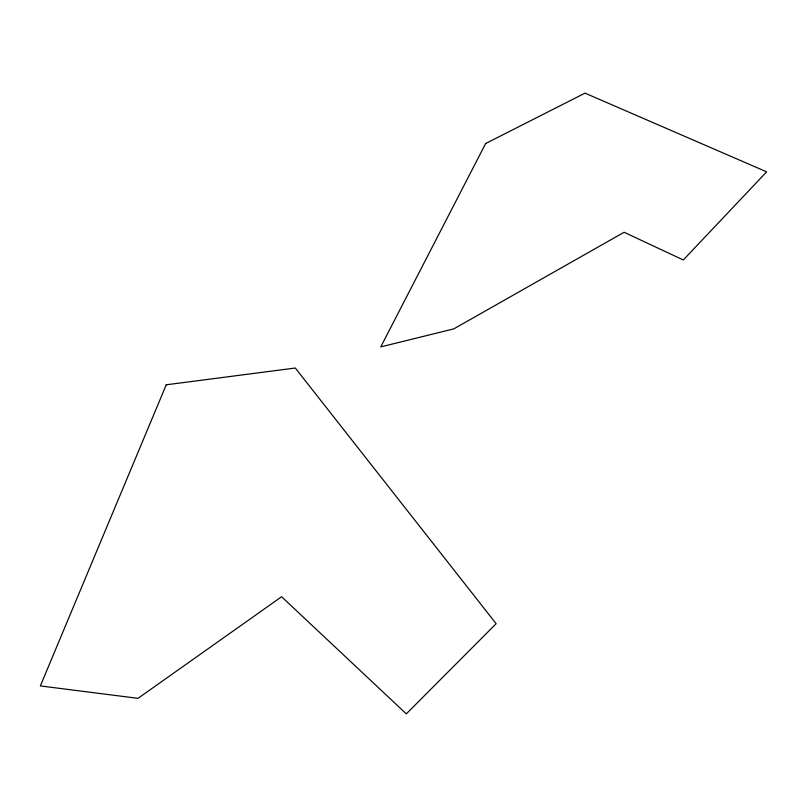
<?xml version="1.0" encoding="UTF-8"?>
<svg xmlns="http://www.w3.org/2000/svg" width="807" height="807" viewBox="0 0 807 807"><rect width="100%" height="100%" fill="white"/><g stroke="black" fill="none" stroke-linecap="round" stroke-linejoin="round"><path stroke-width="1.21" d="M166.242 384.798L40.35 685.93L138.027 698.337L281.593 596.746L406.304 713.862L496.144 623.7L295.301 368.022L166.242 384.798M485.653 143.525L380.753 346.909L453.786 328.883L624.104 232.265L683.297 259.975L766.65 171.851L585.014 93.138L485.653 143.525"/></g></svg>
